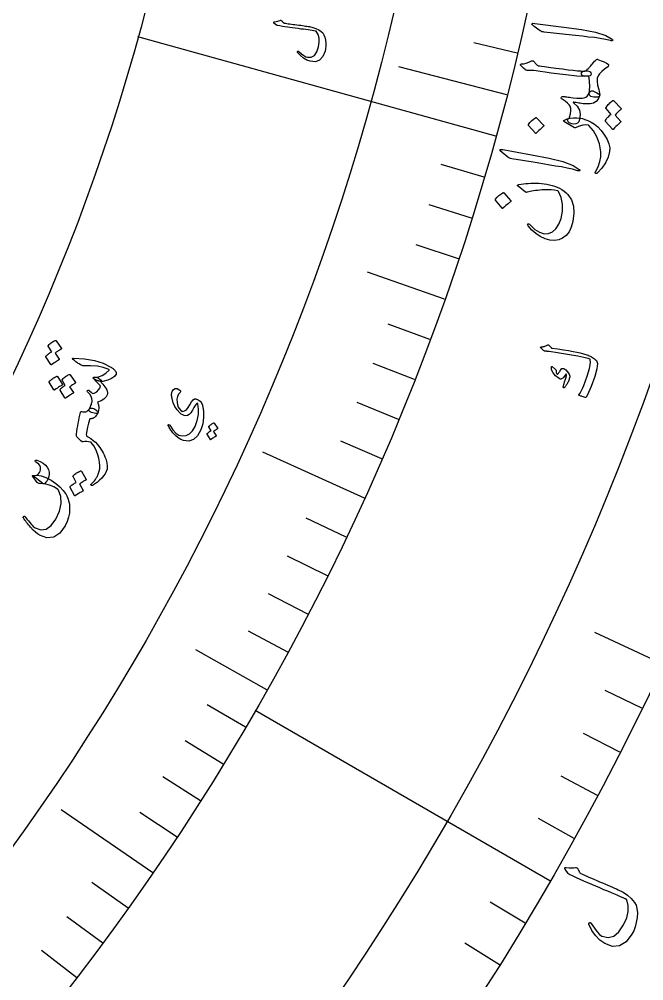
# Model space of a CAD drawing. Header units: millimetres. Extents: x -92 to 92, y -92 to 120.
# Drawn here: x 56.63 to 75.3, y -44.84 to -16.11 of the extents above; entities that cross this region are included whole.
import ezdxf

# ---------------------------------------------------------------- set-up
doc = ezdxf.new("R2010")
doc.units = ezdxf.units.MM
for name, color, linetype in [('ENGRAVE', 7, 'Continuous'), ('ENGRAVE_FINE', 8, 'Continuous'), ('TEXT', 5, 'Continuous')]:
    doc.layers.add(name, color=color, linetype=linetype)

msp = doc.modelspace()

# ---------------------------------------------------------------- linework, layer by layer
at = {"layer": 'ENGRAVE'}
for points in [[(70.8769, -19.6017), (60.1785, -16.643)], [(71.2066, -18.3681), (67.9821, -17.5363)], [(69.3433, -24.4801), (67.0406, -23.6671)], [(66.9492, -30.4231), (63.9176, -29.0454)], [(75.8693, -35.3784), (73.8405, -34.4324)], [(64.0387, -36.1498), (61.9122, -34.9493)], [(72.4972, -41.8562), (63.6853, -36.7687)], [(60.6304, -41.614), (57.8849, -39.7295)]]:
    msp.add_lwpolyline(points, dxfattribs=at)
for radius in [90.65, 90.65, 88.2219, 83.7125, 83.7125, 80.1513, 73.5375, 73.5375, 69.6525, 62.4375, 62.4375]:
    msp.add_circle((0, 0), radius, dxfattribs=at)
at = {"layer": 'ENGRAVE_FINE'}
for points in [[(71.5146, -17.1296), (70.2193, -16.8193)], [(70.5257, -20.8301), (69.2482, -20.4528)], [(70.1529, -22.0529), (68.8822, -21.6534)], [(69.7588, -23.2697), (68.4952, -22.8482)], [(68.9065, -25.6837), (67.6584, -25.2185)], [(68.4487, -26.8802), (67.2088, -26.3933)], [(67.9697, -28.0692), (66.7386, -27.5608)], [(67.4699, -29.2503), (66.2478, -28.7204)], [(66.4079, -31.5872), (65.2051, -31.0151)], [(65.8461, -32.7423), (64.6534, -32.1492)], [(65.2638, -33.888), (64.0817, -33.2742)], [(64.6613, -35.024), (63.4901, -34.3896)], [(75.2403, -36.6971), (74.1429, -36.1619)], [(63.3962, -37.2651), (62.2479, -36.5901)], [(74.5884, -38.0047), (73.5005, -37.4504)], [(62.7339, -38.3695), (61.5976, -37.6745)], [(62.0521, -39.4627), (60.9281, -38.7479)], [(73.9138, -39.3006), (72.8357, -38.7274)], [(61.3508, -40.5443), (60.2396, -39.8099)], [(73.2166, -40.5846), (72.1487, -39.9927)], [(59.8909, -42.6713), (58.8061, -41.8984)], [(71.7556, -43.1151), (70.709, -42.4863)], [(59.1327, -43.716), (58.0616, -42.9242)], [(58.3558, -44.7477), (57.2988, -43.9372)], [(70.9922, -44.3609), (69.9568, -43.7138)]]:
    msp.add_lwpolyline(points, dxfattribs=at)
at = {"layer": 'TEXT'}
for points in [[(64.2485, -16.2309), (64.2432, -16.2258), (64.2399, -16.2202), (64.2386, -16.2141), (64.2394, -16.2074), (64.2422, -16.2012), (64.2469, -16.1966), (64.2538, -16.1936), (64.2626, -16.1921), (64.3138, -16.1852), (64.3589, -16.1755), (64.398, -16.163), (64.431, -16.1475), (64.4426, -16.1434), (64.4544, -16.1444), (64.4666, -16.1505), (64.4792, -16.1617), (64.4849, -16.1683), (64.4905, -16.1746), (64.4958, -16.1806), (64.501, -16.1863), (64.5058, -16.1916), (64.5103, -16.1966), (64.5142, -16.2012), (64.5177, -16.2054), (64.5243, -16.2126), (64.5327, -16.2187), (64.543, -16.2237), (64.5552, -16.2275), (64.5908, -16.234), (64.6298, -16.2404), (64.6721, -16.2469), (64.7178, -16.2535), (64.7668, -16.2602), (64.8191, -16.2672), (64.8746, -16.2745), (64.9335, -16.282), (64.9925, -16.2887), (65.0478, -16.2954), (65.0995, -16.3021), (65.1475, -16.3089), (65.1921, -16.3155), (65.2333, -16.322), (65.2712, -16.3283), (65.3058, -16.3345), (65.4071, -16.357), (65.5004, -16.3891), (65.5857, -16.4308), (65.6628, -16.4822), (65.7052, -16.5241), (65.7397, -16.5811), (65.7663, -16.6532), (65.785, -16.7405), (65.7953, -16.8326), (65.7974, -16.9173), (65.7914, -16.9946), (65.7773, -17.0643), (65.7089, -17.2302), (65.6121, -17.3363), (65.4872, -17.3826), (65.3344, -17.3691), (65.2279, -17.3313), (65.1288, -17.2745), (65.0372, -17.1987), (64.953, -17.1041), (64.9484, -17.0974), (64.9462, -17.091), (64.9463, -17.085), (64.9487, -17.0793), (64.9527, -17.0736), (64.9572, -17.0697), (64.9619, -17.0674), (64.9671, -17.0669), (64.9743, -17.0675), (64.981, -17.0695), (64.9869, -17.0729), (64.9923, -17.0778), (65.0704, -17.1478), (65.1388, -17.2), (65.1977, -17.2343), (65.247, -17.2507), (65.3638, -17.2454), (65.4584, -17.1922), (65.5306, -17.0909), (65.5803, -16.9417), (65.6008, -16.8009), (65.5962, -16.6757), (65.5667, -16.5662), (65.5124, -16.4725), (65.4766, -16.4651), (65.4346, -16.4575), (65.3863, -16.4494), (65.3318, -16.441), (65.2709, -16.4324), (65.2035, -16.4235), (65.1295, -16.4145), (65.049, -16.4052), (64.9661, -16.3948), (64.8847, -16.3841), (64.8046, -16.3732), (64.7259, -16.3621), (64.6487, -16.3507), (64.5729, -16.3389), (64.4986, -16.3266), (64.4258, -16.3139), (64.3549, -16.3044), (64.3471, -16.302), (64.3401, -16.2991), (64.3337, -16.2955), (64.3281, -16.2912)], [(72.0261, -16.3291), (71.9694, -16.2823), (71.9527, -16.2512), (71.9762, -16.2358), (72.0398, -16.2362), (72.9062, -16.3487), (73.4378, -16.4183), (73.8564, -16.5007), (74.162, -16.5966), (74.3543, -16.7064), (74.3686, -16.7218), (74.3754, -16.7341), (74.3747, -16.7433), (74.3665, -16.7495), (74.3549, -16.7533), (74.3407, -16.7547), (74.3239, -16.7537), (74.3045, -16.7502), (74.1544, -16.7164), (73.9937, -16.6875), (73.8224, -16.6634), (73.6404, -16.6442), (73.5931, -16.6382), (73.4649, -16.6235), (73.2559, -16.6), (72.966, -16.5674), (72.3223, -16.4999), (72.2886, -16.494), (72.2582, -16.4853), (72.2313, -16.4738), (72.2077, -16.4595)], [(72.4493, -17.5419), (72.672, -17.573), (72.8701, -17.5994), (73.0439, -17.6212), (73.1932, -17.6383), (73.3178, -17.6508), (73.4175, -17.6586), (73.4922, -17.6618), (73.5421, -17.6603), (73.607, -17.6562), (73.658, -17.6643), (73.6951, -17.6846), (73.7183, -17.7172), (73.727, -17.7525), (73.7204, -17.7809), (73.6985, -17.8025), (73.6614, -17.8171), (73.5309, -17.8269), (73.2994, -17.8143), (72.967, -17.7791), (72.5336, -17.7212), (72.348, -17.6927), (72.1995, -17.671), (72.0883, -17.6561), (72.0142, -17.648), (71.8464, -17.6463), (71.8172, -17.6443), (71.7915, -17.6391), (71.7693, -17.6307), (71.7507, -17.6192), (71.7082, -17.5782), (71.6753, -17.5463), (71.6521, -17.5234), (71.6386, -17.5096), (71.62, -17.4837), (71.6157, -17.4648), (71.6257, -17.453), (71.6499, -17.4482), (71.7161, -17.4449), (71.788, -17.4291), (71.8656, -17.4008), (71.949, -17.36), (71.9654, -17.3527), (71.9803, -17.3514), (71.9938, -17.356), (72.0059, -17.3665), (72.0198, -17.3821), (72.0328, -17.3967), (72.0449, -17.4105), (72.0561, -17.4234), (72.0663, -17.4354), (72.0756, -17.4465), (72.084, -17.4567), (72.0914, -17.466), (72.1045, -17.4799), (72.1184, -17.4905), (72.1331, -17.4976), (72.1486, -17.5014), (72.1835, -17.5052), (72.2453, -17.5132), (72.3339, -17.5254), (72.4493, -17.5419)], [(73.4361, -17.7516), (73.4425, -17.7102), (73.4605, -17.6808), (73.4903, -17.6633), (73.5318, -17.6578), (73.5522, -17.6556), (73.5737, -17.6468), (73.5963, -17.6314), (73.62, -17.6095), (73.6331, -17.5952), (73.6477, -17.5795), (73.6638, -17.5623), (73.6814, -17.5436), (73.7, -17.5234), (73.7192, -17.5014), (73.7391, -17.4778), (73.7596, -17.4524), (73.7979, -17.4052), (73.8296, -17.3683), (73.8548, -17.3417), (73.8734, -17.3255), (73.8888, -17.3152), (73.9035, -17.3097), (73.9176, -17.3091), (73.9309, -17.3133), (74.0308, -17.3521), (74.1157, -17.3888), (74.1855, -17.4233), (74.2404, -17.4557), (74.2468, -17.4623), (74.2505, -17.471), (74.2513, -17.4818), (74.2494, -17.4947), (74.245, -17.5104), (74.2401, -17.5229), (74.2345, -17.5319), (74.2284, -17.5376), (74.1266, -17.6064), (74.0436, -17.674), (73.9796, -17.7405), (73.9344, -17.8059), (73.9108, -17.8774), (73.9061, -17.9682), (73.9203, -18.0784), (73.9534, -18.208), (73.9699, -18.2708), (73.9796, -18.3242), (73.9824, -18.368), (73.9785, -18.4023), (73.9717, -18.4177), (73.9599, -18.4291), (73.9432, -18.4364), (73.9216, -18.4398), (73.8024, -18.44), (73.7204, -18.4209), (73.6758, -18.3826), (73.6684, -18.3252), (73.6758, -18.2675), (73.681, -18.208), (73.6838, -18.1465), (73.6843, -18.083), (73.6822, -18.0178), (73.6773, -17.9511), (73.6695, -17.8827), (73.6588, -17.8128), (73.5609, -17.8106), (73.4912, -17.7997), (73.4496, -17.78), (73.4361, -17.7516)], [(72.8364, -18.4456), (72.8463, -18.432), (72.8603, -18.4235), (72.8786, -18.4201), (72.901, -18.4219), (72.9165, -18.4236), (72.9379, -18.4262), (72.9653, -18.4296), (72.9987, -18.4338), (73.0378, -18.4388), (73.0825, -18.4445), (73.1328, -18.4509), (73.1885, -18.458), (73.2953, -18.4702), (73.3857, -18.4747), (73.4598, -18.4713), (73.5175, -18.4601), (73.5654, -18.4407), (73.6065, -18.4117), (73.6408, -18.3732), (73.6684, -18.3252), (73.6963, -18.2809), (73.731, -18.2571), (73.7725, -18.2538), (73.8208, -18.271), (73.8941, -18.3113), (73.9449, -18.346), (73.9733, -18.3752), (73.9794, -18.3988), (73.941, -18.4975), (73.8814, -18.5709), (73.8007, -18.619), (73.6987, -18.6419), (73.6681, -18.6432), (73.6355, -18.6439), (73.6011, -18.6438), (73.5648, -18.643), (73.5265, -18.641), (73.4861, -18.6373), (73.4436, -18.6319), (73.399, -18.6248), (73.3558, -18.6174), (73.3174, -18.611), (73.2837, -18.6055), (73.2549, -18.6011), (73.2313, -18.5975), (73.2135, -18.5947), (73.2014, -18.5926), (73.1951, -18.5914), (73.1921, -18.5908), (73.1901, -18.591), (73.1891, -18.5919), (73.189, -18.5935), (73.1901, -18.5958), (73.1927, -18.599), (73.1966, -18.603), (73.2019, -18.6077), (73.3083, -18.7088), (73.3741, -18.8269), (73.3991, -18.9618), (73.3834, -19.1134), (73.3601, -19.1736), (73.3228, -19.2154), (73.2715, -19.2388), (73.2062, -19.2437), (73.1502, -19.2358), (73.1044, -19.2224), (73.0688, -19.2034), (73.0433, -19.1788), (73.0279, -19.1528), (73.0224, -19.1293), (73.0267, -19.1085), (73.0409, -19.0902), (73.0575, -19.0755), (73.0702, -19.0621), (73.0789, -19.0499), (73.0836, -19.039), (73.1128, -18.9405), (73.1245, -18.8526), (73.1188, -18.7753), (73.0955, -18.7087), (73.0675, -18.6661), (73.0182, -18.6168), (72.9478, -18.5607), (72.8561, -18.498), (72.8416, -18.4872), (72.8335, -18.4749), (72.8318, -18.4611), (72.8364, -18.4456)], [(74.1719, -18.7838), (74.1687, -18.7784), (74.1677, -18.7717), (74.1688, -18.7636), (74.1721, -18.7542), (74.1935, -18.7231), (74.2158, -18.6934), (74.2392, -18.6651), (74.2636, -18.6382), (74.2892, -18.6125), (74.3165, -18.5879), (74.3452, -18.5644), (74.3755, -18.5419), (74.384, -18.5382), (74.3921, -18.5377), (74.3999, -18.5403), (74.4074, -18.5461), (74.6271, -18.7798), (74.6294, -18.7852), (74.6277, -18.792), (74.622, -18.8001), (74.6123, -18.8096), (74.604, -18.8156), (74.5921, -18.8259), (74.5767, -18.8404), (74.5576, -18.8592), (74.5347, -18.8822), (74.5077, -18.9099), (74.4765, -18.942), (74.4412, -18.9786), (74.6101, -19.1636), (74.6148, -19.1714), (74.6142, -19.1796), (74.6085, -19.1885), (74.5976, -19.1978), (74.5882, -19.2059), (74.5739, -19.2188), (74.5547, -19.2365), (74.5305, -19.259), (74.5014, -19.2867), (74.467, -19.32), (74.4276, -19.359), (74.3829, -19.4036), (74.3763, -19.4077), (74.3706, -19.4088), (74.3656, -19.4068), (74.3614, -19.4017), (74.1549, -19.1656), (74.1517, -19.1601), (74.1507, -19.1534), (74.1519, -19.1453), (74.1552, -19.136), (74.1721, -19.1092), (74.1902, -19.0837), (74.2097, -19.0594), (74.2303, -19.0364), (74.2521, -19.0145), (74.2747, -18.9938), (74.2981, -18.9742), (74.3224, -18.9558)], [(71.854, -19.2858), (71.8509, -19.2804), (71.8499, -19.2738), (71.851, -19.266), (71.8544, -19.2569), (71.899, -19.1985), (71.9485, -19.1454), (72.003, -19.0977), (72.0624, -19.0553), (72.0707, -19.0518), (72.0782, -19.0513), (72.0849, -19.0537), (72.0908, -19.0591), (72.3093, -19.2878), (72.3139, -19.2954), (72.3133, -19.3035), (72.3076, -19.312), (72.2968, -19.3209), (72.2873, -19.3286), (72.273, -19.3409), (72.2538, -19.3578), (72.2296, -19.3793), (72.2005, -19.4058), (72.1661, -19.4377), (72.1267, -19.4751), (72.082, -19.5177), (72.075, -19.5231), (72.069, -19.5251), (72.0638, -19.5237), (72.0596, -19.5189)], [(73.9133, -20.7048), (73.9032, -20.7137), (73.8934, -20.7198), (73.8839, -20.7233), (73.8747, -20.724), (73.8677, -20.7227), (73.8613, -20.7193), (73.8555, -20.7137), (73.8503, -20.7059), (73.8479, -20.6987), (73.8482, -20.6903), (73.8511, -20.6808), (73.8566, -20.6702), (73.9375, -20.5181), (73.9911, -20.3681), (74.0176, -20.2204), (74.0169, -20.0752), (73.9744, -19.8398), (73.9003, -19.6295), (73.7947, -19.4445), (73.658, -19.2847), (73.6552, -19.2823), (73.6527, -19.2801), (73.6507, -19.2783), (73.649, -19.2769), (73.6475, -19.2756), (73.6459, -19.2747), (73.6443, -19.2739), (73.6426, -19.2733), (73.5706, -19.2662), (73.4816, -19.2782), (73.3757, -19.3092), (73.2529, -19.359), (73.2457, -19.3601), (73.2397, -19.3601), (73.235, -19.3591), (73.2314, -19.357), (72.9074, -19.1651), (72.8972, -19.1508), (72.911, -19.134), (72.9488, -19.1149), (73.0107, -19.0933), (73.1017, -19.0705), (73.1986, -19.0588), (73.3012, -19.0582), (73.4097, -19.0687), (73.4694, -19.0808), (73.5418, -19.1039), (73.6269, -19.1383), (73.7247, -19.1838), (73.8263, -19.2461), (73.9264, -19.3318), (74.0249, -19.441), (74.1217, -19.5737), (74.2024, -19.7109), (74.2554, -19.8378), (74.2808, -19.9542), (74.2785, -20.06), (74.2341, -20.2365), (74.1583, -20.4029), (74.0514, -20.5591), (73.9133, -20.7048)], [(71.0666, -20.0984), (71.0124, -20.0486), (70.9974, -20.0167), (71.0216, -20.0026), (71.0852, -20.0063), (71.9444, -20.1642), (72.4716, -20.2617), (72.8853, -20.3661), (73.1854, -20.478), (73.3717, -20.5977), (73.3852, -20.6138), (73.3913, -20.6265), (73.3901, -20.6357), (73.3816, -20.6414), (73.3698, -20.6446), (73.3556, -20.6453), (73.3388, -20.6433), (73.3196, -20.6389), (73.1715, -20.5972), (73.0126, -20.5598), (72.8427, -20.5268), (72.662, -20.498), (72.6151, -20.4896), (72.4878, -20.4681), (72.2803, -20.4336), (71.9926, -20.3859), (71.3533, -20.2845), (71.32, -20.2769), (71.2901, -20.2666), (71.2638, -20.2536), (71.241, -20.2381)], [(71.5674, -21.0523), (71.6332, -21.041), (71.7013, -21.0313), (71.7717, -21.0231), (71.8444, -21.0165), (71.9197, -21.0119), (71.9979, -21.01), (72.0791, -21.0107), (72.1632, -21.0141), (72.2462, -21.02), (72.3274, -21.0296), (72.4069, -21.0428), (72.4846, -21.0596), (72.5608, -21.0802), (72.6357, -21.1044), (72.7092, -21.1325), (72.7814, -21.1644), (72.8554, -21.204), (72.9217, -21.2479), (72.9802, -21.2961), (73.031, -21.3487), (73.1349, -21.5076), (73.1947, -21.6946), (73.2101, -21.9096), (73.1809, -22.1523), (73.1342, -22.3202), (73.0677, -22.4595), (72.9813, -22.57), (72.8754, -22.6517), (72.7564, -22.7008), (72.629, -22.7202), (72.4931, -22.7102), (72.3487, -22.6708), (72.2035, -22.6041), (72.071, -22.5178), (71.951, -22.4119), (71.8436, -22.2866), (71.8325, -22.2686), (71.828, -22.2531), (71.8301, -22.2401), (71.8389, -22.2297), (71.853, -22.2218), (71.8688, -22.2232), (71.8864, -22.2339), (71.9057, -22.254), (72.0479, -22.3899), (72.1865, -22.4785), (72.3217, -22.5197), (72.4536, -22.5132), (72.5732, -22.4632), (72.6758, -22.3717), (72.7611, -22.2388), (72.829, -22.0645), (72.873, -21.8423), (72.8741, -21.6331), (72.8322, -21.4371), (72.7477, -21.2547), (72.7441, -21.2504), (72.7381, -21.2464), (72.7297, -21.2425), (72.719, -21.2389), (72.6321, -21.2189), (72.5274, -21.2079), (72.4047, -21.206), (72.2641, -21.213), (72.1926, -21.2192), (72.1257, -21.2257), (72.0636, -21.2328), (72.0063, -21.2402), (71.9537, -21.2484), (71.9063, -21.2576), (71.8638, -21.2677), (71.8263, -21.2789), (71.8071, -21.2837), (71.7904, -21.2847), (71.7761, -21.2819), (71.7645, -21.2752), (71.5424, -21.0997), (71.5305, -21.0859), (71.5307, -21.0735), (71.543, -21.0622), (71.5674, -21.0523)], [(70.8721, -21.5188), (70.8691, -21.5134), (70.8683, -21.5068), (70.8698, -21.499), (70.8734, -21.4901), (70.9197, -21.4335), (70.9709, -21.3823), (71.0268, -21.3366), (71.0875, -21.2964), (71.0959, -21.2932), (71.1034, -21.293), (71.11, -21.2956), (71.1157, -21.3012), (71.3269, -21.5362), (71.3313, -21.5439), (71.3305, -21.5519), (71.3245, -21.5602), (71.3134, -21.5687), (71.3037, -21.5761), (71.289, -21.5878), (71.2693, -21.604), (71.2445, -21.6246), (71.2145, -21.65), (71.1792, -21.6806), (71.1386, -21.7164), (71.0926, -21.7574), (71.0855, -21.7625), (71.0794, -21.7643), (71.0743, -21.7627), (71.0702, -21.7578)], [(57.5006, -25.8805), (57.4986, -25.8754), (57.4987, -25.8696), (57.5008, -25.863), (57.5049, -25.8557), (57.5278, -25.833), (57.5513, -25.8116), (57.5756, -25.7916), (57.6004, -25.7729), (57.6263, -25.7554), (57.6533, -25.7391), (57.6815, -25.724), (57.7109, -25.7099), (57.7187, -25.7082), (57.7259, -25.7091), (57.7322, -25.7125), (57.7379, -25.7186), (57.8952, -25.9502), (57.8964, -25.9552), (57.894, -25.9606), (57.8879, -25.9665), (57.8782, -25.9729), (57.8701, -25.9767), (57.8584, -25.9834), (57.843, -25.9931), (57.8239, -26.0058), (57.8008, -26.0215), (57.7735, -26.0404), (57.742, -26.0624), (57.7063, -26.0875), (57.8264, -26.2702), (57.8294, -26.2774), (57.8278, -26.2843), (57.8216, -26.2908), (57.8109, -26.2969), (57.8016, -26.3022), (57.7874, -26.3107), (57.7682, -26.3225), (57.7442, -26.3375), (57.715, -26.3561), (57.6806, -26.3786), (57.641, -26.405), (57.596, -26.4353), (57.5898, -26.4377), (57.5846, -26.4377), (57.5806, -26.4352), (57.5777, -26.4303), (57.4322, -26.1986), (57.4302, -26.1935), (57.4303, -26.1876), (57.4324, -26.181), (57.4366, -26.1737), (57.455, -26.1539), (57.4743, -26.1354), (57.4945, -26.1181), (57.5157, -26.1021), (57.5376, -26.0872), (57.56, -26.0735), (57.5831, -26.0608), (57.6067, -26.0492)], [(72.2439, -25.9019), (72.2714, -25.8982), (72.2978, -25.8936), (72.3232, -25.888), (72.3476, -25.8814), (72.371, -25.8738), (72.3935, -25.8648), (72.415, -25.8547), (72.4357, -25.8433), (72.4462, -25.8398), (72.4565, -25.8411), (72.4667, -25.8471), (72.4768, -25.8579), (72.528, -25.9195), (72.5337, -25.9257), (72.5387, -25.9305), (72.543, -25.9339), (72.5466, -25.9358), (72.7346, -25.9633), (72.9041, -25.9892), (73.0551, -26.0136), (73.1876, -26.0363), (73.3014, -26.0577), (73.3963, -26.0778), (73.4723, -26.0965), (73.5294, -26.1141), (73.6355, -26.1518), (73.6684, -26.1656), (73.7009, -26.1811), (73.733, -26.1983), (73.7646, -26.2172), (73.7958, -26.2379), (73.8263, -26.2605), (73.8564, -26.2851), (73.8859, -26.3117), (73.9138, -26.3954), (73.8968, -26.5522), (73.8346, -26.7817), (73.7263, -27.0837), (73.6885, -27.1766), (73.651, -27.2615), (73.6138, -27.3386), (73.577, -27.4078), (73.5718, -27.4133), (73.5658, -27.4165), (73.5592, -27.4173), (73.552, -27.4157), (73.5183, -27.4054), (73.4877, -27.3957), (73.4603, -27.3868), (73.4359, -27.3785), (73.4144, -27.3709), (73.3954, -27.3638), (73.3791, -27.3571), (73.3653, -27.351), (73.3577, -27.3471), (73.3543, -27.3426), (73.3551, -27.3375), (73.3601, -27.3319), (73.3941, -27.2871), (73.4294, -27.2262), (73.4661, -27.1492), (73.5039, -27.056), (73.607, -26.774), (73.6735, -26.5484), (73.7042, -26.3794), (73.6993, -26.2672), (73.6333, -26.2439), (73.5089, -26.2146), (73.3259, -26.1793), (73.0844, -26.1377), (72.842, -26.0977), (72.6584, -26.068), (72.5337, -26.0487), (72.4678, -26.0399), (72.4495, -26.038), (72.4324, -26.0362), (72.4166, -26.0346), (72.4018, -26.033), (72.3885, -26.0317), (72.3765, -26.0305), (72.366, -26.0296), (72.3569, -26.0289), (72.3376, -26.0262), (72.3203, -26.0205), (72.3049, -26.012), (72.2915, -26.0005), (72.2238, -25.9306), (72.2194, -25.9253), (72.2171, -25.9204), (72.2167, -25.916), (72.2183, -25.9119), (72.223, -25.9079), (72.2288, -25.9048), (72.2358, -25.9028), (72.2439, -25.9019)], [(58.2571, -26.238), (58.587, -26.2582), (58.8835, -26.3093), (59.1466, -26.3921), (59.376, -26.5069), (59.3912, -26.516), (59.4065, -26.5261), (59.4219, -26.5375), (59.4375, -26.5499), (59.4529, -26.5632), (59.4679, -26.5769), (59.4824, -26.5911), (59.4966, -26.6057), (59.5195, -26.635), (59.5326, -26.6634), (59.5358, -26.6908), (59.529, -26.7172), (59.4792, -26.786), (59.3958, -26.8452), (59.2788, -26.8947), (59.1283, -26.9342), (59.1062, -26.9384), (59.0801, -26.9382), (59.0499, -26.9335), (59.0157, -26.9244), (58.9995, -26.9186), (58.9836, -26.9128), (58.9679, -26.9068), (58.9525, -26.9007), (58.9374, -26.8944), (58.9228, -26.8876), (58.9085, -26.8803), (58.8947, -26.8726), (58.8716, -26.8573), (58.8565, -26.8431), (58.8496, -26.8301), (58.8507, -26.8181), (58.8552, -26.813), (58.8634, -26.8092), (58.8753, -26.8067), (58.8909, -26.8054), (59.0076, -26.7934), (59.1177, -26.7549), (59.2212, -26.6899), (59.318, -26.5983), (59.3206, -26.5905), (59.3181, -26.5828), (59.3102, -26.5754), (59.2971, -26.5683), (59.1466, -26.5159), (58.9695, -26.4815), (58.7658, -26.465), (58.5358, -26.4659), (58.5198, -26.4623), (58.4956, -26.452), (58.4633, -26.4351), (58.4229, -26.4114), (58.3998, -26.3971), (58.3766, -26.3816), (58.3533, -26.365), (58.3298, -26.3473), (58.3064, -26.3289), (58.2832, -26.3105), (58.2603, -26.292), (58.2377, -26.2734), (58.2324, -26.2684), (58.2295, -26.2629), (58.2291, -26.2568), (58.231, -26.25), (58.2346, -26.245), (58.2401, -26.2414), (58.2476, -26.239), (58.2571, -26.238)], [(72.5384, -26.4925), (72.5404, -26.4887), (72.5433, -26.4858), (72.547, -26.4838), (72.5517, -26.4828), (72.5554, -26.4832), (72.5591, -26.4843), (72.5629, -26.486), (72.5668, -26.4883), (72.6648, -26.575), (72.6744, -26.5847), (72.6812, -26.5937), (72.6852, -26.602), (72.6864, -26.6095), (72.6842, -26.6392), (72.686, -26.6658), (72.6916, -26.6892), (72.7011, -26.7095), (72.7079, -26.7153), (72.7177, -26.7144), (72.7306, -26.7067), (72.7466, -26.6923), (72.7552, -26.6818), (72.7636, -26.6709), (72.772, -26.6594), (72.7802, -26.6475), (72.7883, -26.6349), (72.7964, -26.6216), (72.8044, -26.6074), (72.8125, -26.5926), (72.8551, -26.5465), (72.9083, -26.5462), (72.972, -26.5915), (73.0461, -26.6828), (73.0658, -26.7164), (73.0794, -26.7473), (73.087, -26.7754), (73.0886, -26.8007), (73.0848, -26.8264), (73.0747, -26.8602), (73.0583, -26.902), (73.0354, -26.9519), (73.0232, -26.9771), (73.0107, -27.0007), (72.9978, -27.0226), (72.9846, -27.0429), (72.9715, -27.0617), (72.9589, -27.0792), (72.9468, -27.0953), (72.9352, -27.1101), (72.9256, -27.1182), (72.9163, -27.1231), (72.9072, -27.1248), (72.8984, -27.1232), (72.8905, -27.1187), (72.8859, -27.1125), (72.8848, -27.1044), (72.887, -27.0946), (72.8961, -27.064), (72.9069, -27.0294), (72.9195, -26.9909), (72.9338, -26.9485), (72.9604, -26.8694), (72.9782, -26.8065), (72.9872, -26.7598), (72.9875, -26.7295), (72.9862, -26.7251), (72.9835, -26.7219), (72.9794, -26.7201), (72.9739, -26.7197), (72.9701, -26.7204), (72.966, -26.7229), (72.9616, -26.727), (72.9569, -26.7329), (72.9189, -26.7896), (72.9018, -26.8128), (72.8839, -26.8315), (72.8653, -26.8456), (72.8458, -26.8551), (72.8248, -26.8615), (72.8051, -26.8626), (72.7868, -26.8584), (72.7697, -26.849), (72.6623, -26.765), (72.588, -26.6777), (72.5467, -26.5868), (72.5384, -26.4925)], [(57.5327, -26.9516), (57.5308, -26.9465), (57.531, -26.9406), (57.5332, -26.934), (57.5375, -26.9267), (57.5608, -26.9041), (57.5848, -26.8829), (57.6094, -26.8631), (57.6346, -26.8446), (57.6608, -26.8273), (57.6881, -26.8113), (57.7167, -26.7964), (57.7463, -26.7826), (57.7559, -26.7802), (57.7637, -26.7805), (57.77, -26.7834), (57.7745, -26.7889), (57.9278, -27.0238), (57.9295, -27.0306), (57.9269, -27.0371), (57.9201, -27.0433), (57.9091, -27.0493), (57.8997, -27.0545), (57.8854, -27.063), (57.8661, -27.0747), (57.8418, -27.0896), (57.8124, -27.108), (57.7777, -27.1304), (57.7376, -27.1567), (57.6923, -27.1868), (57.6854, -27.1904), (57.6798, -27.1911), (57.6756, -27.1891), (57.6726, -27.1843)], [(57.9181, -26.8964), (57.9161, -26.8912), (57.9163, -26.8853), (57.9185, -26.8787), (57.9228, -26.8713), (57.9461, -26.8485), (57.97, -26.8271), (57.9946, -26.807), (58.0199, -26.7883), (58.0461, -26.7709), (58.0734, -26.7546), (58.1019, -26.7395), (58.1316, -26.7255), (58.1395, -26.7238), (58.1466, -26.7247), (58.153, -26.7283), (58.1585, -26.7345), (58.3123, -26.9696), (58.3134, -26.9746), (58.3109, -26.9801), (58.3047, -26.986), (58.2949, -26.9924), (58.2882, -26.9965), (58.2779, -27.003), (58.2639, -27.0118), (58.2462, -27.023), (58.2249, -27.0366), (58.2004, -27.0528), (58.1725, -27.0714), (58.1413, -27.0925), (58.2541, -27.2655), (58.2557, -27.2722), (58.2531, -27.2788), (58.2463, -27.285), (58.2352, -27.291), (58.2258, -27.2963), (58.2115, -27.3049), (58.1921, -27.3166), (58.1677, -27.3316), (58.1382, -27.3502), (58.1034, -27.3728), (58.0632, -27.3992), (58.0177, -27.4295), (58.0114, -27.4319), (58.0062, -27.4318), (58.0022, -27.4293), (57.9994, -27.4243), (57.8602, -27.1905), (57.8583, -27.1854), (57.8585, -27.1795), (57.8607, -27.1728), (57.865, -27.1654), (57.8816, -27.1494), (57.8985, -27.1337), (57.916, -27.1184), (57.9338, -27.1036), (57.9522, -27.0894), (57.9713, -27.0762), (57.991, -27.0639), (58.0113, -27.0525)], [(58.8658, -26.8077), (58.9092, -26.8068), (58.9545, -26.8171), (59.0015, -26.8385), (59.0504, -26.8711), (59.0689, -26.8862), (59.0783, -26.8967), (59.0786, -26.9027), (59.0698, -26.9041), (59.0551, -26.9041), (59.0478, -26.907), (59.0477, -26.9128), (59.0549, -26.9215), (59.1353, -27.0166), (59.1969, -27.0989), (59.2398, -27.1685), (59.264, -27.2252), (59.2705, -27.248), (59.2734, -27.2704), (59.2725, -27.2924), (59.2679, -27.314), (59.2277, -27.3932), (59.1655, -27.4591), (59.0812, -27.5116), (58.9751, -27.5507), (59.003, -27.6375), (59.0137, -27.7213), (59.0071, -27.8018), (58.9834, -27.8791), (58.964, -27.8941), (58.9259, -27.8964), (58.8691, -27.8859), (58.7937, -27.8626), (58.752, -27.8422), (58.7272, -27.8181), (58.7194, -27.7902), (58.7285, -27.7586), (58.7476, -27.7235), (58.7641, -27.6897), (58.778, -27.657), (58.7895, -27.6255), (58.7985, -27.5955), (58.8052, -27.5673), (58.8095, -27.5407), (58.8115, -27.5159), (58.8036, -27.4476), (58.7807, -27.3818), (58.7427, -27.3187), (58.6897, -27.2581), (58.6745, -27.2416), (58.6677, -27.2272), (58.6695, -27.2151), (58.6797, -27.2051), (58.6948, -27.1983), (58.7097, -27.1983), (58.7244, -27.2051), (58.739, -27.2188), (58.7794, -27.2574), (58.8151, -27.2818), (58.8463, -27.2919), (58.8728, -27.2877), (58.9509, -27.2402), (59.0081, -27.1891), (59.0445, -27.1344), (59.0601, -27.0761), (59.0592, -27.0718), (59.0569, -27.066), (59.0532, -27.0587), (59.048, -27.0498), (59.0331, -27.032), (58.9959, -26.9922), (58.9364, -26.9307), (58.8546, -26.8474), (58.8515, -26.8434), (58.8493, -26.8381), (58.8482, -26.8316), (58.8481, -26.8238), (58.8501, -26.818), (58.8537, -26.8134), (58.8589, -26.81), (58.8658, -26.8077)], [(61.4437, -27.2603), (61.3957, -27.3127), (61.3643, -27.381), (61.3494, -27.4653), (61.3509, -27.5656), (61.3641, -27.6348), (61.3884, -27.6985), (61.4237, -27.7566), (61.4701, -27.8093), (61.4806, -27.8172), (61.4926, -27.8229), (61.5062, -27.8265), (61.5213, -27.8279), (61.5757, -27.816), (61.6293, -27.779), (61.6822, -27.717), (61.7341, -27.6298), (61.7844, -27.5432), (61.8313, -27.485), (61.875, -27.4551), (61.9155, -27.4536), (61.986, -27.4827), (62.042, -27.524), (62.0833, -27.5776), (62.11, -27.6435), (62.143, -27.83), (62.1457, -28.0147), (62.1182, -28.1974), (62.0605, -28.378), (61.9619, -28.5589), (61.842, -28.6727), (61.7011, -28.7195), (61.5394, -28.6993), (61.461, -28.666), (61.3824, -28.6157), (61.3037, -28.5487), (61.2246, -28.4649), (61.2039, -28.4389), (61.1842, -28.413), (61.1657, -28.3872), (61.1483, -28.3614), (61.1319, -28.3357), (61.1165, -28.3096), (61.102, -28.2833), (61.0886, -28.2568), (61.0839, -28.2437), (61.0841, -28.234), (61.089, -28.2277), (61.0988, -28.2247), (61.1089, -28.2252), (61.1178, -28.2284), (61.1255, -28.2341), (61.132, -28.2424), (61.2215, -28.3784), (61.3133, -28.4772), (61.4074, -28.5386), (61.504, -28.5624), (61.6233, -28.5496), (61.7273, -28.4977), (61.8159, -28.4066), (61.8888, -28.2763), (61.9541, -28.0965), (61.9895, -27.9241), (61.995, -27.7592), (61.9706, -27.6021), (61.9672, -27.5918), (61.9618, -27.5861), (61.9543, -27.5849), (61.9448, -27.5883), (61.9209, -27.6086), (61.8905, -27.6486), (61.8534, -27.7083), (61.8097, -27.7878), (61.7617, -27.8671), (61.7136, -27.9223), (61.6653, -27.9536), (61.617, -27.9608), (61.5681, -27.9521), (61.5206, -27.9344), (61.4748, -27.9075), (61.4304, -27.8716), (61.3509, -27.7844), (61.2864, -27.6845), (61.2371, -27.5719), (61.2028, -27.4466), (61.1958, -27.4143), (61.1909, -27.3838), (61.188, -27.3551), (61.1872, -27.3281), (61.1882, -27.303), (61.191, -27.2799), (61.1955, -27.2586), (61.2017, -27.2392), (61.2406, -27.1699), (61.2921, -27.1397), (61.3563, -27.1485), (61.4332, -27.1964), (61.4514, -27.215), (61.4592, -27.2319), (61.4566, -27.247), (61.4437, -27.2603)], [(58.9861, -27.8734), (58.963, -27.9173), (58.9381, -27.9547), (58.9115, -27.9856), (58.8832, -28.01), (58.8689, -28.0201), (58.8535, -28.0286), (58.8372, -28.0356), (58.8199, -28.041), (58.8017, -28.0454), (58.783, -28.0492), (58.7636, -28.0525), (58.7436, -28.0553), (58.7044, -28.1826), (58.6739, -28.3019), (58.6523, -28.4133), (58.6395, -28.5168), (58.6408, -28.5405), (58.6486, -28.5608), (58.6628, -28.5776), (58.6835, -28.591), (58.7703, -28.6421), (58.8463, -28.695), (58.9113, -28.7497), (58.9655, -28.8062), (59.0053, -28.8554), (59.0429, -28.9065), (59.0782, -28.9594), (59.1113, -29.0141), (59.142, -29.0707), (59.1701, -29.1289), (59.1956, -29.1888), (59.2185, -29.2504), (59.252, -29.365), (59.2663, -29.4662), (59.2613, -29.554), (59.2371, -29.6282), (59.2003, -29.6926), (59.1544, -29.7564), (59.0995, -29.8197), (59.0356, -29.8824), (59.0017, -29.9117), (58.97, -29.9381), (58.9405, -29.9615), (58.9131, -29.9819), (58.8879, -29.9996), (58.865, -30.0149), (58.8445, -30.0278), (58.8263, -30.0383), (58.8127, -30.0433), (58.8005, -30.044), (58.7896, -30.0404), (58.7799, -30.0326), (58.774, -30.0223), (58.774, -30.0116), (58.7799, -30.0003), (58.7919, -29.9884), (58.84, -29.9427), (58.8802, -29.8996), (58.9123, -29.8592), (58.9365, -29.8214), (58.948, -29.8013), (58.9594, -29.7797), (58.9707, -29.7564), (58.9819, -29.7314), (58.9931, -29.7049), (59.0042, -29.6768), (59.0152, -29.6471), (59.0261, -29.6157), (59.0405, -29.5451), (59.0429, -29.4561), (59.0334, -29.3487), (59.0118, -29.223), (58.9771, -29.0927), (58.9282, -28.9712), (58.8652, -28.8586), (58.7883, -28.7549), (58.7851, -28.7507), (58.7812, -28.7479), (58.7766, -28.7466), (58.7714, -28.7466), (58.7087, -28.7358), (58.6499, -28.7312), (58.5949, -28.7329), (58.5439, -28.7409), (58.5156, -28.7363), (58.4757, -28.7092), (58.4241, -28.6597), (58.3607, -28.5878), (58.35, -28.5705), (58.3433, -28.5522), (58.3407, -28.5327), (58.342, -28.5121), (58.3549, -28.4263), (58.3682, -28.342), (58.3819, -28.2594), (58.3961, -28.1783), (58.4111, -28.0986), (58.4271, -28.0199), (58.4444, -27.9422), (58.4627, -27.8655), (58.4689, -27.848), (58.4783, -27.8365), (58.491, -27.8308), (58.507, -27.831), (58.5394, -27.8394), (58.5703, -27.8437), (58.5997, -27.8438), (58.6277, -27.8396), (58.6535, -27.8291), (58.6794, -27.8111), (58.7053, -27.7857), (58.7312, -27.7529), (58.7474, -27.7383), (58.7686, -27.7305), (58.7949, -27.7294), (58.8262, -27.7351), (58.8593, -27.7458), (58.8906, -27.7602), (58.9203, -27.7781), (58.9482, -27.7996), (58.9699, -27.8211), (58.9834, -27.8406), (58.9888, -27.858), (58.9861, -27.8734)], [(62.3023, -28.2905), (62.3011, -28.287), (62.3012, -28.2829), (62.3027, -28.2784), (62.3055, -28.2733), (62.3212, -28.2575), (62.3372, -28.2426), (62.3537, -28.2286), (62.3707, -28.2155), (62.3882, -28.2033), (62.4066, -28.1919), (62.4257, -28.1813), (62.4456, -28.1714), (62.4509, -28.1702), (62.4557, -28.1707), (62.4599, -28.1731), (62.4636, -28.1772), (62.5663, -28.3355), (62.567, -28.3389), (62.5653, -28.3427), (62.5612, -28.3468), (62.5546, -28.3513), (62.5491, -28.3539), (62.5412, -28.3586), (62.5307, -28.3654), (62.5178, -28.3743), (62.5021, -28.3853), (62.4836, -28.3984), (62.4622, -28.4138), (62.4379, -28.4314), (62.5165, -28.556), (62.5184, -28.561), (62.5172, -28.5657), (62.513, -28.5702), (62.5057, -28.5745), (62.4994, -28.5782), (62.4898, -28.5842), (62.4768, -28.5925), (62.4605, -28.603), (62.4408, -28.616), (62.4175, -28.6318), (62.3906, -28.6503), (62.3601, -28.6716), (62.3559, -28.6733), (62.3524, -28.6733), (62.3497, -28.6717), (62.3478, -28.6683), (62.2527, -28.5101), (62.2514, -28.5066), (62.2515, -28.5026), (62.253, -28.4981), (62.2559, -28.493), (62.2685, -28.4792), (62.2816, -28.4663), (62.2954, -28.4542), (62.3098, -28.443), (62.3247, -28.4326), (62.3399, -28.4229), (62.3555, -28.414), (62.3715, -28.4058)], [(57.1093, -29.3013), (57.1184, -29.2888), (57.1298, -29.282), (57.1436, -29.2808), (57.1598, -29.2852), (57.26, -29.3293), (57.3456, -29.3795), (57.4166, -29.4359), (57.473, -29.4984), (57.5124, -29.5666), (57.5324, -29.6399), (57.5329, -29.7183), (57.514, -29.8017), (57.4934, -29.8564), (57.4668, -29.9045), (57.4344, -29.946), (57.3961, -29.9809), (57.3765, -29.9897), (57.3532, -29.9886), (57.3262, -29.9776), (57.2956, -29.9567), (57.1063, -29.8049), (57.092, -29.7932), (57.0824, -29.7828), (57.0776, -29.7734), (57.0775, -29.7652), (57.0815, -29.7583), (57.0892, -29.7529), (57.1006, -29.7489), (57.1156, -29.7464), (57.1501, -29.7377), (57.1821, -29.7203), (57.2116, -29.694), (57.2386, -29.659), (57.2598, -29.6189), (57.2718, -29.5777), (57.2748, -29.5353), (57.2686, -29.4917), (57.2514, -29.448), (57.2229, -29.4094), (57.1828, -29.3759), (57.1314, -29.3475), (57.1164, -29.3377), (57.1077, -29.3267), (57.1054, -29.3145), (57.1093, -29.3013)], [(57.5842, -29.8841), (57.7264, -29.9792), (57.8487, -30.0819), (57.9511, -30.1922), (58.0335, -30.3103), (58.0571, -30.3549), (58.0779, -30.402), (58.0959, -30.4514), (58.111, -30.5032), (58.1233, -30.5576), (58.1325, -30.6147), (58.1387, -30.6746), (58.1418, -30.7372), (58.1359, -30.865), (58.1116, -30.9928), (58.0689, -31.1204), (58.0078, -31.2478), (57.8485, -31.468), (57.6663, -31.5876), (57.4619, -31.6068), (57.2356, -31.5259), (57.1823, -31.4907), (57.1213, -31.4395), (57.0525, -31.3724), (56.9759, -31.2894), (56.9426, -31.2513), (56.9112, -31.2143), (56.8817, -31.1784), (56.854, -31.1436), (56.828, -31.1096), (56.8036, -31.0766), (56.7807, -31.0444), (56.7593, -31.0131), (56.7547, -31.0043), (56.7529, -30.9953), (56.754, -30.9861), (56.7578, -30.9766), (56.7622, -30.9705), (56.768, -30.9661), (56.7751, -30.9632), (56.7836, -30.9621), (56.7915, -30.9623), (56.7996, -30.9654), (56.808, -30.9713), (56.8166, -30.98), (56.8643, -31.0432), (56.9086, -31.1), (56.9494, -31.1505), (56.9867, -31.1947), (57.0209, -31.2323), (57.0524, -31.263), (57.0812, -31.2869), (57.1073, -31.3039), (57.2808, -31.365), (57.4418, -31.3435), (57.5901, -31.2393), (57.7253, -31.0522), (57.8365, -30.8099), (57.8872, -30.5837), (57.8774, -30.3741), (57.8074, -30.1815), (57.803, -30.1741), (57.7968, -30.1662), (57.7886, -30.1577), (57.7786, -30.1486), (57.6648, -30.0806), (57.5364, -30.0302), (57.3936, -29.9975), (57.2363, -29.9822), (57.2187, -29.9812), (57.2024, -29.9759), (57.1874, -29.9665), (57.1738, -29.953), (57.0395, -29.777), (57.03, -29.7631), (57.0276, -29.7524), (57.0324, -29.745), (57.0442, -29.7408), (57.1638, -29.7352), (57.2936, -29.7571), (57.4338, -29.8067), (57.5842, -29.8841)], [(58.2426, -29.7758), (58.2409, -29.7705), (58.2414, -29.7645), (58.2439, -29.7578), (58.2486, -29.7504), (58.2731, -29.7279), (58.2981, -29.7067), (58.3238, -29.687), (58.35, -29.6687), (58.3771, -29.6516), (58.4054, -29.6358), (58.4347, -29.6212), (58.4652, -29.6079), (58.4732, -29.6064), (58.4803, -29.6075), (58.4865, -29.6113), (58.4918, -29.6178), (58.6349, -29.8618), (58.6358, -29.867), (58.633, -29.8725), (58.6265, -29.8783), (58.6163, -29.8845), (58.608, -29.8881), (58.5958, -29.8946), (58.5796, -29.9041), (58.5596, -29.9164), (58.5354, -29.9318), (58.5067, -29.9502), (58.4736, -29.9717), (58.436, -29.9962), (58.5449, -30.1885), (58.5474, -30.1961), (58.5454, -30.2031), (58.5387, -30.2095), (58.5275, -30.2154), (58.5178, -30.2205), (58.503, -30.2288), (58.483, -30.2402), (58.4578, -30.2548), (58.4273, -30.2729), (58.3912, -30.2948), (58.3496, -30.3206), (58.3024, -30.3501), (58.296, -30.3524), (58.2908, -30.3521), (58.2869, -30.3494), (58.2843, -30.3443), (58.153, -30.1007), (58.1514, -30.0953), (58.1519, -30.0893), (58.1544, -30.0826), (58.1591, -30.0752), (58.1789, -30.0555), (58.1995, -30.0372), (58.221, -30.0201), (58.2433, -30.0044), (58.2663, -29.9899), (58.2898, -29.9765), (58.3138, -29.9643), (58.3383, -29.9532)], [(72.9472, -41.5064), (72.9411, -41.4964), (72.9384, -41.4864), (72.939, -41.4764), (72.943, -41.4664), (72.9499, -41.4581), (72.9592, -41.4531), (72.971, -41.4513), (72.9853, -41.4529), (73.067, -41.4642), (73.1406, -41.4686), (73.2062, -41.466), (73.2637, -41.4564), (73.2832, -41.4549), (73.3011, -41.4615), (73.3173, -41.4761), (73.3319, -41.4987), (73.338, -41.5114), (73.3439, -41.5234), (73.3496, -41.5349), (73.3552, -41.5459), (73.3604, -41.5561), (73.3651, -41.5656), (73.3693, -41.5744), (73.3729, -41.5823), (73.3799, -41.5962), (73.3903, -41.6092), (73.4041, -41.6213), (73.4213, -41.6324), (73.4735, -41.6575), (73.5308, -41.6841), (73.5933, -41.7122), (73.6609, -41.7418), (73.7336, -41.773), (73.8113, -41.8061), (73.8939, -41.841), (73.9814, -41.8777), (74.0695, -41.9132), (74.1519, -41.9471), (74.2288, -41.9794), (74.3, -42.0103), (74.3659, -42.0395), (74.4267, -42.0671), (74.4825, -42.093), (74.5332, -42.1172), (74.6799, -42.1951), (74.8102, -42.2843), (74.9239, -42.385), (75.021, -42.497), (75.0685, -42.5797), (75.0974, -42.6824), (75.1076, -42.8051), (75.099, -42.9479), (75.0753, -43.0946), (75.0422, -43.2263), (74.9997, -43.343), (74.9479, -43.4446), (74.771, -43.6715), (74.576, -43.7936), (74.3636, -43.8112), (74.1339, -43.7245), (73.9861, -43.6203), (73.858, -43.49), (73.7494, -43.3338), (73.6603, -43.1518), (73.6562, -43.1395), (73.6555, -43.1287), (73.6582, -43.1195), (73.6644, -43.1118), (73.6731, -43.1048), (73.6816, -43.1006), (73.6899, -43.0992), (73.698, -43.1006), (73.709, -43.1046), (73.7183, -43.1106), (73.7261, -43.1185), (73.7322, -43.1283), (73.8224, -43.2697), (73.9055, -43.3795), (73.9814, -43.4578), (74.0502, -43.5043), (74.2325, -43.5465), (74.4013, -43.5051), (74.5563, -43.3799), (74.697, -43.171), (74.789, -42.9624), (74.8355, -42.7673), (74.8369, -42.5857), (74.7931, -42.418), (74.741, -42.3915), (74.6795, -42.3617), (74.6085, -42.3288), (74.528, -42.2926), (74.4378, -42.2533), (74.3376, -42.2109), (74.2274, -42.1654), (74.1071, -42.1167), (73.9838, -42.0653), (73.8628, -42.014), (73.744, -41.9631), (73.6274, -41.9124), (73.5132, -41.8619), (73.4014, -41.8112), (73.2921, -41.7605), (73.1852, -41.7098), (73.0799, -41.6649), (73.069, -41.6579), (73.0594, -41.6503), (73.0511, -41.6421), (73.0442, -41.6332)]]:
    msp.add_lwpolyline(points, close=True, dxfattribs=at)

doc.saveas('drawing.dxf')
